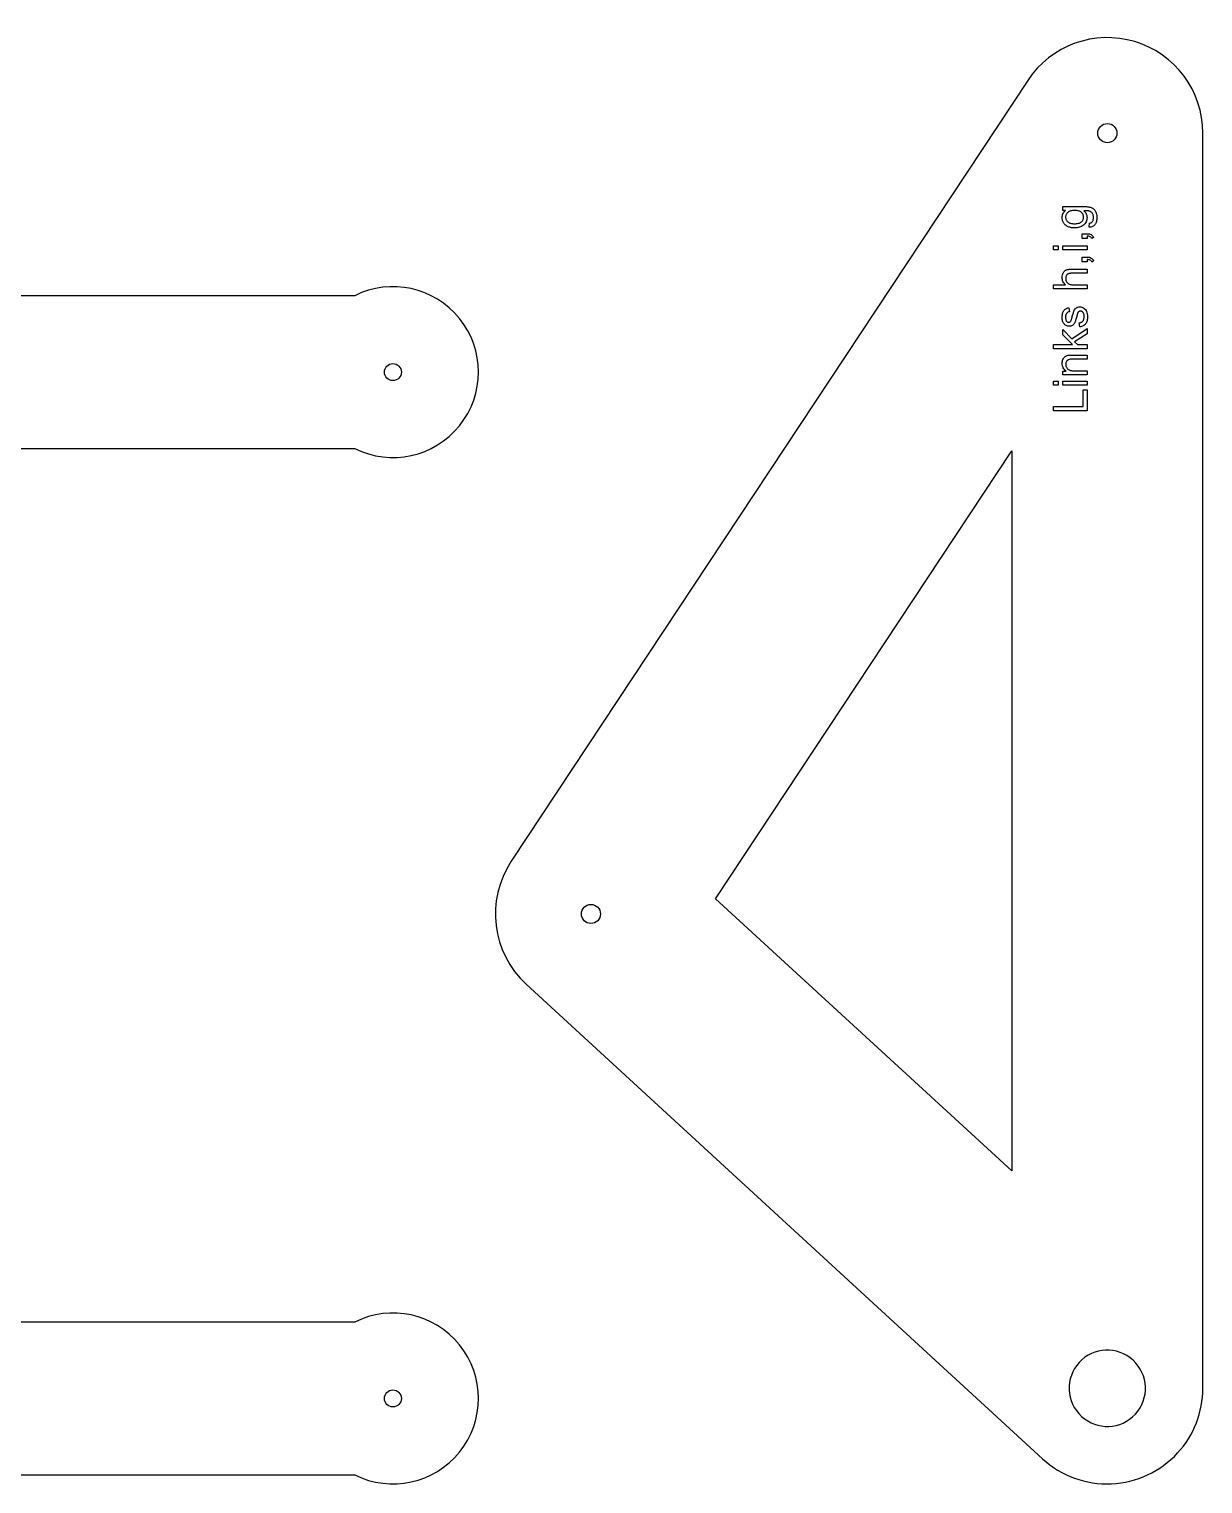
# Model space of a CAD drawing. Header units: millimetres. Extents: x 19 to 1138, y 19 to 1149.
# Drawn here: x 572 to 1125, y 19 to 704 of the extents above; entities that cross this region are included whole.
import ezdxf

# ---------------------------------------------------------------- set-up
doc = ezdxf.new("R2010")
doc.units = ezdxf.units.MM
doc.layers.add('cut', color=5, linetype='Continuous', true_color=0x0000ff)
doc.layers.add('line engraving', color=1, linetype='Continuous', true_color=0xff0000)

msp = doc.modelspace()

# ---------------------------------------------------------------- linework, layer by layer
at = {"layer": 'cut', "color": 5, "true_color": 0x0000ff}
for points in [[(437.25, 641.79), (437.25, 917.19, 1.695342), (365.33, 917.04), (365.33, 659.79, -0.414214), (284.33, 578.79), (77.25, 578.79, 1.618034), (77.25, 506.79), (725.25, 506.79, 1.618034), (725.25, 578.79), (500.25, 578.79, -0.414214)], [(806.05, 254.39), (1049.22, 30.87, 0.414578), (1112.85, 33.59, 0.188241), (1124.74, 64.07), (1124.74, 655.37, 0.743511), (1042.21, 680.19), (798.96, 312.34, 0.368358)], [(437.25, 158.25), (437.25, 433.65, 1.695342), (365.33, 433.5), (365.33, 176.25, -0.414214), (284.33, 95.25), (77.25, 95.25, 1.618034), (77.25, 23.25), (725.25, 23.25, 1.618034), (725.25, 95.25), (500.25, 95.25, -0.414214)], [(1066.46, 76.22, 0.997265), (1092.96, 51.86, 0.997265)]]:
    msp.add_lwpolyline(points, format="xyb", close=True, dxfattribs=at)
msp.add_lwpolyline([(895.19, 294.7), (1034.74, 505.74), (1034.74, 166.42)], close=True, dxfattribs=at)
for centre, radius in [((1079.74, 655.37), 4.5), ((743.25, 542.79), 4), ((836.5, 287.52), 4.5), ((743.25, 59.25), 4)]:
    msp.add_circle(centre, radius, dxfattribs=at)
at = {"layer": 'line engraving', "color": 1, "true_color": 0xff0000}
for points in [[(1071.11, 611.05), (1071.39, 612.94), (1071.79, 613.03), (1072.14, 613.16), (1072.43, 613.35), (1072.66, 613.6), (1072.79, 613.79), (1072.89, 613.99), (1072.99, 614.21), (1073.06, 614.45), (1073.12, 614.71), (1073.16, 614.98), (1073.19, 615.27), (1073.2, 615.57), (1073.19, 615.9), (1073.16, 616.2), (1073.12, 616.49), (1073.06, 616.76), (1072.99, 617.01), (1072.89, 617.24), (1072.79, 617.46), (1072.66, 617.65), (1072.52, 617.82), (1072.36, 617.99), (1072.19, 618.13), (1072.01, 618.26), (1071.82, 618.38), (1071.61, 618.48), (1071.39, 618.57), (1071.15, 618.64), (1070.98, 618.68), (1070.77, 618.71), (1070.52, 618.73), (1070.23, 618.75), (1069.9, 618.77), (1069.53, 618.78), (1069.12, 618.78), (1068.66, 618.78), (1069.01, 618.45), (1069.32, 618.11), (1069.57, 617.74), (1069.78, 617.35), (1069.95, 616.95), (1070.07, 616.52), (1070.14, 616.08), (1070.16, 615.61), (1070.13, 615.04), (1070.05, 614.5), (1069.92, 613.99), (1069.73, 613.52), (1069.49, 613.08), (1069.2, 612.67), (1068.86, 612.3), (1068.46, 611.96), (1068.02, 611.66), (1067.56, 611.39), (1067.08, 611.17), (1066.58, 610.99), (1066.06, 610.85), (1065.52, 610.75), (1064.96, 610.69), (1064.37, 610.67), (1063.97, 610.68), (1063.57, 610.7), (1063.18, 610.75), (1062.8, 610.81), (1062.42, 610.9), (1062.06, 611), (1061.7, 611.12), (1061.35, 611.26), (1061.01, 611.42), (1060.7, 611.59), (1060.4, 611.78), (1060.12, 611.99), (1059.87, 612.21), (1059.63, 612.45), (1059.41, 612.7), (1059.21, 612.98), (1059.03, 613.27), (1058.88, 613.57), (1058.75, 613.88), (1058.65, 614.2), (1058.56, 614.54), (1058.5, 614.89), (1058.47, 615.25), (1058.46, 615.62), (1058.48, 616.12), (1058.56, 616.59), (1058.69, 617.04), (1058.87, 617.47), (1059.1, 617.88), (1059.38, 618.26), (1059.71, 618.62), (1060.09, 618.96), (1058.72, 618.96), (1058.72, 620.75), (1068.61, 620.75), (1069.25, 620.74), (1069.85, 620.72), (1070.39, 620.68), (1070.89, 620.62), (1071.34, 620.54), (1071.74, 620.45), (1072.09, 620.34), (1072.39, 620.21), (1072.67, 620.06), (1072.92, 619.9), (1073.17, 619.71), (1073.39, 619.51), (1073.61, 619.28), (1073.8, 619.03), (1073.99, 618.77), (1074.16, 618.48), (1074.31, 618.18), (1074.44, 617.86), (1074.55, 617.52), (1074.64, 617.17), (1074.71, 616.8), (1074.76, 616.41), (1074.79, 616), (1074.8, 615.58), (1074.79, 615.08), (1074.75, 614.61), (1074.67, 614.16), (1074.57, 613.73), (1074.44, 613.33), (1074.29, 612.95), (1074.1, 612.6), (1073.88, 612.27), (1073.64, 611.98), (1073.36, 611.72), (1073.06, 611.51), (1072.73, 611.34), (1072.37, 611.21), (1071.98, 611.11), (1071.56, 611.06), (1071.11, 611.05)], [(1064.23, 612.66), (1064.78, 612.67), (1065.28, 612.72), (1065.75, 612.79), (1066.18, 612.88), (1066.57, 613.01), (1066.93, 613.16), (1067.24, 613.34), (1067.52, 613.55), (1067.76, 613.78), (1067.97, 614.03), (1068.15, 614.29), (1068.29, 614.56), (1068.41, 614.85), (1068.49, 615.15), (1068.54, 615.47), (1068.55, 615.8), (1068.54, 616.12), (1068.49, 616.44), (1068.41, 616.74), (1068.3, 617.02), (1068.15, 617.3), (1067.97, 617.56), (1067.77, 617.8), (1067.52, 618.04), (1067.25, 618.25), (1066.94, 618.43), (1066.59, 618.59), (1066.2, 618.72), (1065.78, 618.81), (1065.32, 618.89), (1064.83, 618.93), (1064.3, 618.94), (1063.79, 618.93), (1063.31, 618.88), (1062.87, 618.81), (1062.45, 618.71), (1062.07, 618.58), (1061.73, 618.42), (1061.41, 618.23), (1061.13, 618.01), (1060.88, 617.77), (1060.66, 617.52), (1060.48, 617.26), (1060.33, 616.98), (1060.21, 616.7), (1060.13, 616.4), (1060.08, 616.09), (1060.06, 615.76), (1060.08, 615.45), (1060.13, 615.14), (1060.21, 614.85), (1060.33, 614.57), (1060.47, 614.3), (1060.65, 614.04), (1060.87, 613.8), (1061.11, 613.57), (1061.39, 613.35), (1061.7, 613.17), (1062.04, 613.01), (1062.42, 612.89), (1062.82, 612.79), (1063.26, 612.72), (1063.73, 612.67), (1064.23, 612.66)], [(1070.16, 605.79), (1067.95, 605.79), (1067.95, 607.99), (1070.16, 607.99), (1070.74, 607.97), (1071.26, 607.89), (1071.72, 607.75), (1072.13, 607.56), (1072.48, 607.32), (1072.79, 607.01), (1073.06, 606.63), (1073.28, 606.19), (1072.45, 605.66), (1072.3, 605.94), (1072.12, 606.19), (1071.91, 606.4), (1071.66, 606.56), (1071.37, 606.69), (1071.03, 606.79), (1070.62, 606.85), (1070.16, 606.88), (1070.16, 605.79)], [(1056.59, 600.39), (1054.36, 600.39), (1054.36, 602.33), (1056.59, 602.33), (1056.59, 600.39)], [(1070.16, 600.39), (1058.72, 600.39), (1058.72, 602.33), (1070.16, 602.33), (1070.16, 600.39)], [(1070.16, 594.75), (1067.95, 594.75), (1067.95, 596.96), (1070.16, 596.96), (1070.74, 596.93), (1071.26, 596.85), (1071.72, 596.72), (1072.13, 596.53), (1072.48, 596.28), (1072.79, 595.97), (1073.06, 595.6), (1073.28, 595.16), (1072.45, 594.62), (1072.3, 594.91), (1072.12, 595.16), (1071.91, 595.36), (1071.66, 595.53), (1071.37, 595.66), (1071.03, 595.75), (1070.62, 595.82), (1070.16, 595.85), (1070.16, 594.75)], [(1070.16, 581.97), (1054.36, 581.97), (1054.36, 583.91), (1060.03, 583.91), (1059.66, 584.26), (1059.34, 584.63), (1059.07, 585.03), (1058.85, 585.45), (1058.68, 585.89), (1058.56, 586.35), (1058.48, 586.83), (1058.46, 587.34), (1058.49, 587.95), (1058.58, 588.53), (1058.74, 589.06), (1058.96, 589.55), (1059.09, 589.77), (1059.23, 589.98), (1059.39, 590.17), (1059.55, 590.35), (1059.73, 590.51), (1059.92, 590.65), (1060.13, 590.78), (1060.34, 590.89), (1060.58, 590.98), (1060.83, 591.06), (1061.12, 591.13), (1061.43, 591.19), (1061.76, 591.24), (1062.12, 591.27), (1062.5, 591.29), (1062.91, 591.29), (1070.16, 591.29), (1070.16, 589.35), (1062.91, 589.35), (1062.56, 589.34), (1062.23, 589.31), (1061.93, 589.26), (1061.65, 589.19), (1061.4, 589.11), (1061.17, 589), (1060.97, 588.87), (1060.79, 588.72), (1060.63, 588.56), (1060.5, 588.37), (1060.39, 588.18), (1060.29, 587.96), (1060.22, 587.73), (1060.17, 587.48), (1060.14, 587.22), (1060.13, 586.94), (1060.16, 586.51), (1060.24, 586.1), (1060.38, 585.7), (1060.57, 585.32), (1060.82, 584.96), (1061.1, 584.67), (1061.42, 584.42), (1061.79, 584.23), (1061.99, 584.16), (1062.21, 584.09), (1062.44, 584.04), (1062.7, 583.99), (1062.97, 583.96), (1063.26, 583.93), (1063.57, 583.92), (1063.9, 583.91), (1070.16, 583.91), (1070.16, 581.97)], [(1066.74, 564.03), (1066.44, 565.95), (1066.72, 566), (1066.98, 566.06), (1067.23, 566.15), (1067.46, 566.25), (1067.67, 566.38), (1067.87, 566.51), (1068.05, 566.67), (1068.21, 566.85), (1068.35, 567.04), (1068.48, 567.25), (1068.58, 567.48), (1068.67, 567.73), (1068.74, 568), (1068.78, 568.29), (1068.81, 568.59), (1068.82, 568.91), (1068.81, 569.23), (1068.79, 569.54), (1068.75, 569.82), (1068.69, 570.08), (1068.61, 570.31), (1068.52, 570.53), (1068.41, 570.72), (1068.28, 570.89), (1068.14, 571.05), (1067.99, 571.18), (1067.84, 571.29), (1067.69, 571.38), (1067.52, 571.45), (1067.36, 571.5), (1067.18, 571.53), (1067, 571.54), (1066.69, 571.5), (1066.41, 571.4), (1066.17, 571.22), (1065.97, 570.97), (1065.9, 570.85), (1065.83, 570.7), (1065.75, 570.5), (1065.67, 570.27), (1065.59, 570.01), (1065.5, 569.7), (1065.41, 569.36), (1065.31, 568.99), (1065.18, 568.47), (1065.05, 568), (1064.93, 567.57), (1064.81, 567.18), (1064.69, 566.83), (1064.58, 566.52), (1064.48, 566.26), (1064.38, 566.03), (1064.16, 565.64), (1063.91, 565.3), (1063.62, 565.02), (1063.29, 564.78), (1062.93, 564.59), (1062.56, 564.46), (1062.17, 564.38), (1061.75, 564.35), (1061.38, 564.38), (1061.02, 564.44), (1060.67, 564.55), (1060.34, 564.7), (1060.03, 564.89), (1059.74, 565.12), (1059.48, 565.37), (1059.25, 565.66), (1059.09, 565.9), (1058.95, 566.19), (1058.81, 566.52), (1058.69, 566.89), (1058.59, 567.29), (1058.51, 567.7), (1058.47, 568.13), (1058.46, 568.57), (1058.48, 569.22), (1058.55, 569.83), (1058.68, 570.4), (1058.84, 570.93), (1059.06, 571.41), (1059.3, 571.82), (1059.58, 572.16), (1059.9, 572.43), (1060.25, 572.66), (1060.67, 572.84), (1061.14, 572.99), (1061.67, 573.1), (1061.93, 571.21), (1061.51, 571.11), (1061.14, 570.95), (1060.82, 570.74), (1060.55, 570.46), (1060.43, 570.29), (1060.33, 570.12), (1060.25, 569.92), (1060.18, 569.71), (1060.12, 569.48), (1060.08, 569.24), (1060.06, 568.98), (1060.05, 568.71), (1060.06, 568.38), (1060.08, 568.09), (1060.11, 567.81), (1060.16, 567.56), (1060.22, 567.34), (1060.3, 567.13), (1060.39, 566.95), (1060.49, 566.8), (1060.72, 566.55), (1060.97, 566.37), (1061.24, 566.26), (1061.53, 566.23), (1061.71, 566.24), (1061.89, 566.29), (1062.05, 566.36), (1062.21, 566.47), (1062.36, 566.6), (1062.49, 566.77), (1062.61, 566.97), (1062.72, 567.21), (1062.76, 567.3), (1062.8, 567.43), (1062.84, 567.59), (1062.9, 567.78), (1062.97, 568.01), (1063.04, 568.28), (1063.13, 568.58), (1063.22, 568.92), (1063.35, 569.42), (1063.48, 569.87), (1063.6, 570.29), (1063.72, 570.67), (1063.83, 571.01), (1063.93, 571.31), (1064.03, 571.57), (1064.12, 571.79), (1064.31, 572.18), (1064.55, 572.52), (1064.82, 572.82), (1065.14, 573.07), (1065.49, 573.27), (1065.89, 573.42), (1066.32, 573.51), (1066.8, 573.53), (1067.27, 573.5), (1067.74, 573.39), (1068.19, 573.22), (1068.62, 572.97), (1069.03, 572.65), (1069.38, 572.28), (1069.69, 571.84), (1069.95, 571.34), (1070.15, 570.78), (1070.3, 570.2), (1070.39, 569.58), (1070.42, 568.92), (1070.4, 568.38), (1070.36, 567.87), (1070.29, 567.4), (1070.19, 566.96), (1070.06, 566.55), (1069.9, 566.17), (1069.71, 565.83), (1069.49, 565.52), (1069.25, 565.24), (1068.97, 564.99), (1068.67, 564.76), (1068.34, 564.56), (1067.98, 564.39), (1067.6, 564.24), (1067.18, 564.12), (1066.74, 564.03)], [(1070.16, 553.78), (1054.36, 553.78), (1054.36, 555.72), (1063.37, 555.72), (1058.72, 560.31), (1058.72, 562.82), (1062.96, 558.45), (1070.16, 563.27), (1070.16, 560.87), (1064.31, 557.09), (1065.62, 555.72), (1070.16, 555.72), (1070.16, 553.78)], [(1070.16, 541.5), (1058.72, 541.5), (1058.72, 543.24), (1060.34, 543.24), (1059.9, 543.58), (1059.52, 543.94), (1059.19, 544.35), (1058.93, 544.79), (1058.72, 545.26), (1058.57, 545.77), (1058.49, 546.31), (1058.46, 546.89), (1058.48, 547.39), (1058.55, 547.88), (1058.67, 548.34), (1058.83, 548.79), (1059.03, 549.19), (1059.26, 549.55), (1059.52, 549.84), (1059.8, 550.09), (1060.12, 550.29), (1060.46, 550.45), (1060.84, 550.59), (1061.24, 550.69), (1061.38, 550.72), (1061.56, 550.74), (1061.75, 550.76), (1061.98, 550.77), (1062.23, 550.78), (1062.5, 550.79), (1062.8, 550.8), (1063.12, 550.8), (1070.16, 550.8), (1070.16, 548.86), (1063.2, 548.86), (1062.64, 548.84), (1062.16, 548.8), (1061.76, 548.73), (1061.43, 548.63), (1061.15, 548.5), (1060.9, 548.32), (1060.68, 548.1), (1060.49, 547.83), (1060.33, 547.53), (1060.23, 547.2), (1060.16, 546.85), (1060.14, 546.48), (1060.15, 546.17), (1060.19, 545.88), (1060.25, 545.6), (1060.33, 545.32), (1060.45, 545.06), (1060.58, 544.81), (1060.74, 544.57), (1060.92, 544.34), (1061.14, 544.13), (1061.41, 543.94), (1061.71, 543.79), (1062.06, 543.66), (1062.46, 543.56), (1062.9, 543.49), (1063.38, 543.45), (1063.91, 543.44), (1070.16, 543.44), (1070.16, 541.5)], [(1056.59, 536.61), (1054.36, 536.61), (1054.36, 538.55), (1056.59, 538.55), (1056.59, 536.61)], [(1070.16, 536.61), (1058.72, 536.61), (1058.72, 538.55), (1070.16, 538.55), (1070.16, 536.61)], [(1070.16, 524.48), (1054.36, 524.48), (1054.36, 526.57), (1068.29, 526.57), (1068.29, 534.35), (1070.16, 534.35), (1070.16, 524.48)]]:
    msp.add_lwpolyline(points, dxfattribs=at)

doc.saveas('drawing.dxf')
